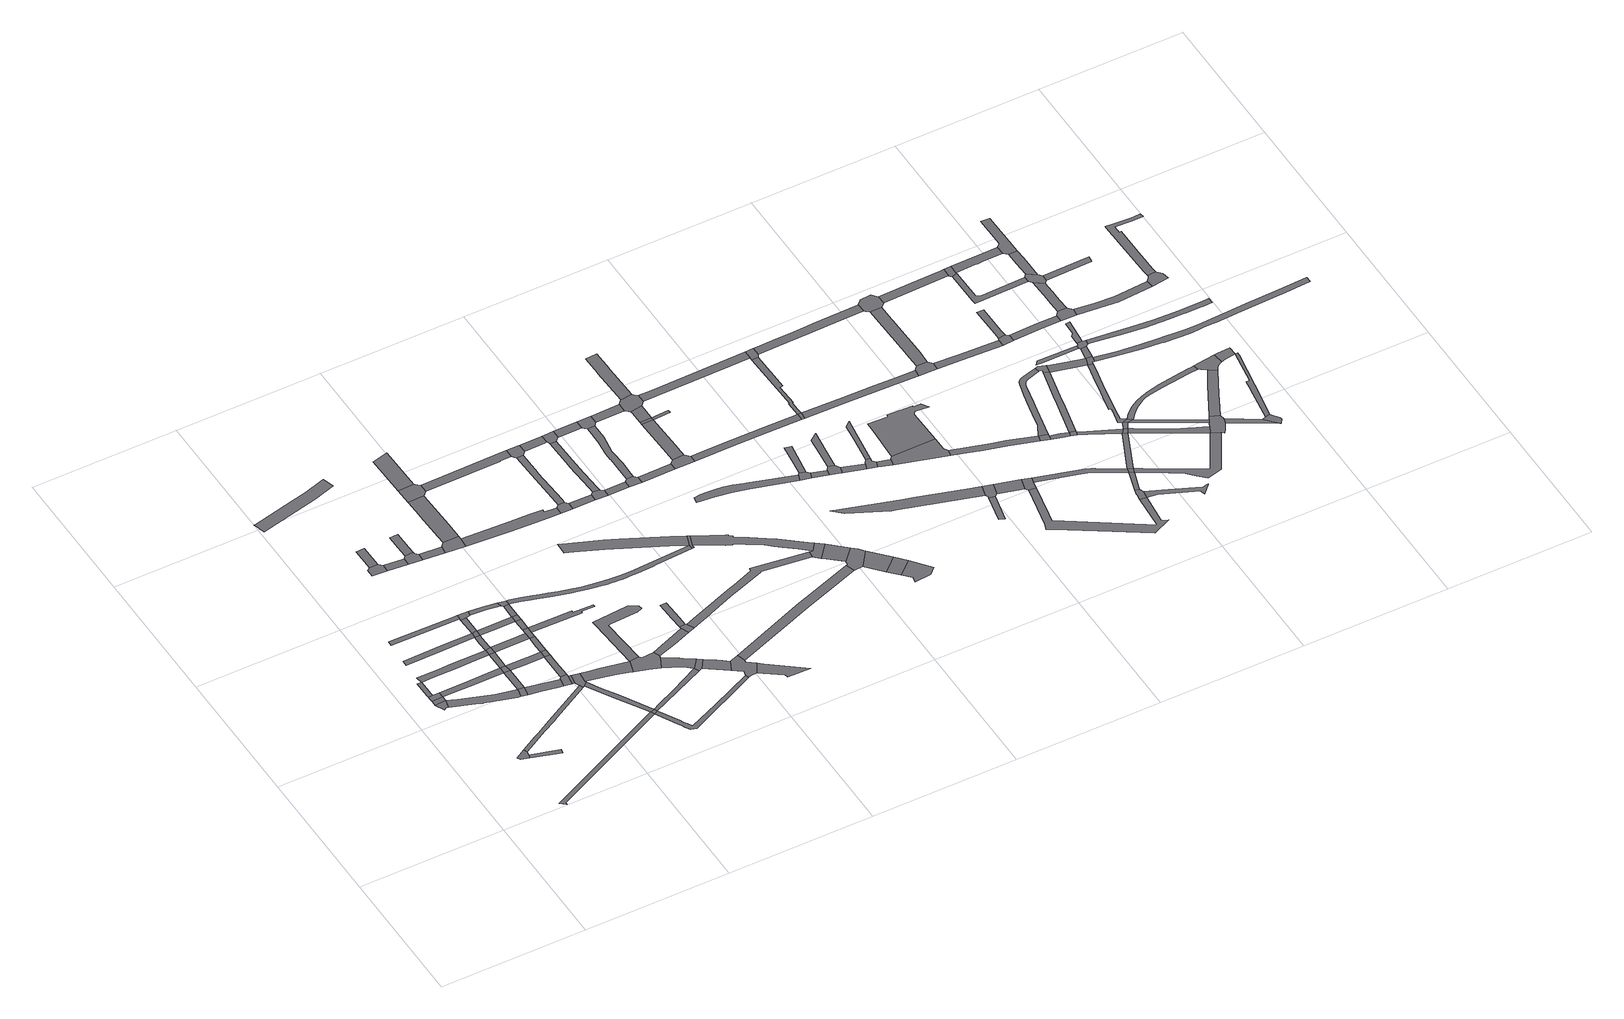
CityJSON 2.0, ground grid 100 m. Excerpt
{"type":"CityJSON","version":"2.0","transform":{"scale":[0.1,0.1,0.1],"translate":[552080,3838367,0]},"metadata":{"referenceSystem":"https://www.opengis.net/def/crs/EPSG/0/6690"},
"CityObjects":{
"road1":{"type":"Road","geometry":[{"type":"MultiSurface","lod":"1","boundaries":[[[0,1,2,3,4]]]}]},
"road2":{"type":"Road","attributes":{"RoadStructureAttribute.sectionType":"1"},"geometry":[{"type":"MultiSurface","lod":"1","boundaries":[[[5,6,1,0]]]}]},
"road3":{"type":"Road","geometry":[{"type":"MultiSurface","lod":"1","boundaries":[[[7,8,9,10,11,12]]]}]},
"road4":{"type":"Road","geometry":[{"type":"MultiSurface","lod":"1","boundaries":[[[13,14,15,16,6,5]]]}]},
"road5":{"type":"Road","geometry":[{"type":"MultiSurface","lod":"1","boundaries":[[[17,18,19,15,14,20,21,22]]]}]},
"road6":{"type":"Road","geometry":[{"type":"MultiSurface","lod":"1","boundaries":[[[23,24,11,10]]]}]},
"road7":{"type":"Road","attributes":{"RoadStructureAttribute.sectionType":"1"},"geometry":[{"type":"MultiSurface","lod":"1","boundaries":[[[25,26,27,0,4,28,29,30,31,32,33,34]]]}]},
"road8":{"type":"Road","attributes":{"RoadStructureAttribute.sectionType":"1"},"geometry":[{"type":"MultiSurface","lod":"1","boundaries":[[[35,36,13,5,37,38,39,40]]]}]},
"road9":{"type":"Road","attributes":{"RoadStructureAttribute.sectionType":"1"},"geometry":[{"type":"MultiSurface","lod":"1","boundaries":[[[41,42,43,22,44,45,46,47,48]]]}]},
"road10":{"type":"Road","attributes":{"RoadStructureAttribute.sectionType":"1"},"geometry":[{"type":"MultiSurface","lod":"1","boundaries":[[[49,50,51,52,53,54]]]}]},
"road11":{"type":"Road","attributes":{"RoadStructureAttribute.sectionType":"1"},"geometry":[{"type":"MultiSurface","lod":"1","boundaries":[[[55,56,57,58,59]]]}]},
"road12":{"type":"Road","attributes":{"RoadStructureAttribute.sectionType":"1"},"geometry":[{"type":"MultiSurface","lod":"1","boundaries":[[[60,61,62,63,7,12,64,65,66,67]]]}]},
"road13":{"type":"Road","attributes":{"RoadStructureAttribute.sectionType":"1"},"geometry":[{"type":"MultiSurface","lod":"1","boundaries":[[[68,69,70,71,72,73]]]}]},
"road14":{"type":"Road","geometry":[{"type":"MultiSurface","lod":"1","boundaries":[[[34,33,74,75]]]}]},
"road15":{"type":"Road","attributes":{"RoadStructureAttribute.sectionType":"1"},"geometry":[{"type":"MultiSurface","lod":"1","boundaries":[[[40,76,34,75,77,78]]]}]},
"road16":{"type":"Road","geometry":[{"type":"MultiSurface","lod":"1","boundaries":[[[79,35,40,78]]]}]},
"road17":{"type":"Road","attributes":{"RoadStructureAttribute.sectionType":"1"},"geometry":[{"type":"MultiSurface","lod":"1","boundaries":[[[47,80,35,79,81,82]]]}]},
"road18":{"type":"Road","attributes":{"RoadStructureAttribute.sectionType":"1"},"geometry":[{"type":"MultiSurface","lod":"1","boundaries":[[[83,75,74,84,85,86,87,88]]]}]},
"road19":{"type":"Road","geometry":[{"type":"MultiSurface","lod":"1","boundaries":[[[89,48,47,82]]]}]},
"road20":{"type":"Road","attributes":{"RoadStructureAttribute.sectionType":"1"},"geometry":[{"type":"MultiSurface","lod":"1","boundaries":[[[54,90,48,89,91,92,93]]]}]},
"road21":{"type":"Road","geometry":[{"type":"MultiSurface","lod":"1","boundaries":[[[94,95,96,97,98,99,100]]]}]},
"road22":{"type":"Road","geometry":[{"type":"MultiSurface","lod":"1","boundaries":[[[101,49,54,93]]]}]},
"road23":{"type":"Road","geometry":[{"type":"MultiSurface","lod":"1","boundaries":[[[102,103,94,100]]]}]},
"road24":{"type":"Road","attributes":{"RoadStructureAttribute.sectionType":"1"},"geometry":[{"type":"MultiSurface","lod":"1","boundaries":[[[104,105,49,101]]]}]},
"road25":{"type":"Road","attributes":{"RoadStructureAttribute.sectionType":"1"},"geometry":[{"type":"MultiSurface","lod":"1","boundaries":[[[106,107,79,78,108,109,110,111]]]}]},
"road26":{"type":"Road","attributes":{"RoadStructureAttribute.sectionType":"1"},"geometry":[{"type":"MultiSurface","lod":"1","boundaries":[[[112,113,114,115,116,117,118,119,120,121]]]}]},
"road27":{"type":"Road","geometry":[{"type":"MultiSurface","lod":"1","boundaries":[[[73,72,105,104,122,123]]]}]},
"road28":{"type":"Road","geometry":[{"type":"MultiSurface","lod":"1","boundaries":[[[124,88,87,125,126,127]]]}]},
"road29":{"type":"Road","attributes":{"RoadStructureAttribute.sectionType":"1"},"geometry":[{"type":"MultiSurface","lod":"1","boundaries":[[[128,129,89,82,130,131,132,133]]]}]},
"road30":{"type":"Road","attributes":{"RoadStructureAttribute.sectionType":"1"},"geometry":[{"type":"MultiSurface","lod":"1","boundaries":[[[99,98,134,135]]]}]},
"road31":{"type":"Road","attributes":{"RoadStructureAttribute.sectionType":"1"},"geometry":[{"type":"MultiSurface","lod":"1","boundaries":[[[126,125,136,137]]]}]},
"road32":{"type":"Road","attributes":{"RoadStructureAttribute.sectionType":"1"},"geometry":[{"type":"MultiSurface","lod":"1","boundaries":[[[110,138,139,124,127,140,141]]]}]},
"road33":{"type":"Road","attributes":{"RoadStructureAttribute.sectionType":"1"},"geometry":[{"type":"MultiSurface","lod":"1","boundaries":[[[142,143,101,93,144,145]]]}]},
"road34":{"type":"Road","geometry":[{"type":"MultiSurface","lod":"1","boundaries":[[[137,136,60,67,146,147,148,149]]]}]},
"road35":{"type":"Road","geometry":[{"type":"MultiSurface","lod":"1","boundaries":[[[150,111,110,141]]]}]},
"road36":{"type":"Road","attributes":{"RoadStructureAttribute.sectionType":"1"},"geometry":[{"type":"MultiSurface","lod":"1","boundaries":[[[151,123,122,152,153,154,155,156,157]]]}]},
"road37":{"type":"Road","attributes":{"RoadStructureAttribute.sectionType":"1"},"geometry":[{"type":"MultiSurface","lod":"1","boundaries":[[[158,132,159,111,150]]]}]},
"road38":{"type":"Road","attributes":{"RoadStructureAttribute.sectionType":"1"},"geometry":[{"type":"MultiSurface","lod":"1","boundaries":[[[160,161,162,163,147,146,164,165,55,166]]]}]},
"road39":{"type":"Road","geometry":[{"type":"MultiSurface","lod":"1","boundaries":[[[167,168,169,135,134,170,171]]]}]},
"road40":{"type":"Road","geometry":[{"type":"MultiSurface","lod":"1","boundaries":[[[172,173,133,132,158,174,175]]]}]},
"road41":{"type":"Road","geometry":[{"type":"MultiSurface","lod":"1","boundaries":[[[176,177,178,179,169,168]]]}]},
"road42":{"type":"Road","attributes":{"RoadStructureAttribute.sectionType":"1"},"geometry":[{"type":"MultiSurface","lod":"1","boundaries":[[[145,172,175,180]]]}]},
"road43":{"type":"Road","geometry":[{"type":"MultiSurface","lod":"1","boundaries":[[[166,55,59,181]]]}]},
"road44":{"type":"Road","geometry":[{"type":"MultiSurface","lod":"1","boundaries":[[[142,145,180,182]]]}]},
"road45":{"type":"Road","attributes":{"RoadStructureAttribute.sectionType":"1"},"geometry":[{"type":"MultiSurface","lod":"1","boundaries":[[[183,184,142,182]]]}]},
"road46":{"type":"Road","geometry":[{"type":"MultiSurface","lod":"1","boundaries":[[[157,156,184,183,185]]]}]},
"road47":{"type":"Road","attributes":{"RoadStructureAttribute.sectionType":"1"},"geometry":[{"type":"MultiSurface","lod":"1","boundaries":[[[186,187,149,148,188,189,190,191,192,193,194]]]}]},
"road48":{"type":"Road","attributes":{"RoadStructureAttribute.sectionType":"1"},"geometry":[{"type":"MultiSurface","lod":"1","boundaries":[[[171,170,195,196]]]}]},
"road49":{"type":"Road","attributes":{"RoadStructureAttribute.sectionType":"1"},"geometry":[{"type":"MultiSurface","lod":"1","boundaries":[[[197,198,199,200,201,202,203,175,174]]]}]},
"road50":{"type":"Road","geometry":[{"type":"MultiSurface","lod":"1","boundaries":[[[204,205,196,195,206,207]]]}]},
"road51":{"type":"Road","attributes":{"RoadStructureAttribute.sectionType":"1"},"geometry":[{"type":"MultiSurface","lod":"1","boundaries":[[[208,209,210,166,181,211,212,213]]]}]},
"road52":{"type":"Road","geometry":[{"type":"MultiSurface","lod":"1","boundaries":[[[214,215,194,193,216,217,218,219,220]]]}]},
"road53":{"type":"Road","attributes":{"RoadStructureAttribute.sectionType":"1"},"geometry":[{"type":"MultiSurface","lod":"1","boundaries":[[[221,222,223,224,225,181,59,226,227,228,229,230,231,232]]]}]},
"road54":{"type":"Road","attributes":{"RoadStructureAttribute.sectionType":"1"},"geometry":[{"type":"MultiSurface","lod":"1","boundaries":[[[233,234,235,236,237,238,205,204]]]}]},
"road55":{"type":"Road","geometry":[{"type":"MultiSurface","lod":"1","boundaries":[[[239,240,241,242,235,234,243,244,245,246]]]}]},
"road56":{"type":"Road","attributes":{"RoadStructureAttribute.sectionType":"1"},"geometry":[{"type":"MultiSurface","lod":"1","boundaries":[[[247,248,249,250,251,252,253,254,194,215]]]}]},
"road57":{"type":"Road","attributes":{"RoadStructureAttribute.sectionType":"1"},"geometry":[{"type":"MultiSurface","lod":"1","boundaries":[[[255,256,218,217,257,258,259,208,260]]]}]},
"road58":{"type":"Road","attributes":{"RoadStructureAttribute.sectionType":"1"},"geometry":[{"type":"MultiSurface","lod":"1","boundaries":[[[261,262,242,241]]]}]},
"road59":{"type":"Road","geometry":[{"type":"MultiSurface","lod":"1","boundaries":[[[260,208,213,263,264]]]}]},
"road60":{"type":"Road","attributes":{"RoadStructureAttribute.sectionType":"1"},"geometry":[{"type":"MultiSurface","lod":"1","boundaries":[[[265,220,219,266,267]]]}]},
"road61":{"type":"Road","attributes":{"RoadStructureAttribute.sectionType":"1"},"geometry":[{"type":"MultiSurface","lod":"1","boundaries":[[[268,269,264,263,270,271,272]]]}]},
"road62":{"type":"Road","attributes":{"RoadStructureAttribute.sectionType":"1"},"geometry":[{"type":"MultiSurface","lod":"1","boundaries":[[[273,274,275,276,207,206,277,278,279,280,281]]]}]},
"road63":{"type":"Road","attributes":{"RoadStructureAttribute.sectionType":"1"},"geometry":[{"type":"MultiSurface","lod":"1","boundaries":[[[282,283,284,285,286,287,288,289,290,291,292,293,294,295,185,183,296,297,298,299,300,301,302,303,304,305,306,307,308,309,310,311,312,313,314,315,316,317,318,319,320,321,322,323,324,325,326,327]]]}]},
"road64":{"type":"Road","geometry":[{"type":"MultiSurface","lod":"1","boundaries":[[[328,272,271,329,330,232,231,331,332,333,334,335]]]}]},
"road65":{"type":"Road","geometry":[{"type":"MultiSurface","lod":"1","boundaries":[[[336,337,265,267,338,339]]]}]},
"road66":{"type":"Road","attributes":{"RoadStructureAttribute.sectionType":"1"},"geometry":[{"type":"MultiSurface","lod":"1","boundaries":[[[340,341,342,343,337,336]]]}]},
"road67":{"type":"Road","attributes":{"RoadStructureAttribute.sectionType":"1"},"geometry":[{"type":"MultiSurface","lod":"1","boundaries":[[[344,246,245,345,346,347,348]]]}]},
"road68":{"type":"Road","attributes":{"RoadStructureAttribute.sectionType":"1"},"geometry":[{"type":"MultiSurface","lod":"1","boundaries":[[[349,350,351,352,333,332]]]}]},
"road69":{"type":"Road","geometry":[{"type":"MultiSurface","lod":"1","boundaries":[[[353,281,280,354,355,356]]]}]},
"road70":{"type":"Road","geometry":[{"type":"MultiSurface","lod":"1","boundaries":[[[357,358,359,360,361,362,363,364,365,327,366]]]}]},
"road71":{"type":"Road","attributes":{"RoadStructureAttribute.sectionType":"1"},"geometry":[{"type":"MultiSurface","lod":"1","boundaries":[[[367,368,369,370,371,372,373,374,353,356]]]}]},
"road72":{"type":"Road","attributes":{"RoadStructureAttribute.sectionType":"1"},"geometry":[{"type":"MultiSurface","lod":"1","boundaries":[[[355,354,375,376]]]}]},
"road73":{"type":"Road","geometry":[{"type":"MultiSurface","lod":"1","boundaries":[[[377,344,348,372,371,378,379]]]}]},
"road74":{"type":"Road","geometry":[{"type":"MultiSurface","lod":"1","boundaries":[[[380,376,375,381,382,383]]]}]},
"road75":{"type":"Road","attributes":{"RoadStructureAttribute.sectionType":"1"},"geometry":[{"type":"MultiSurface","lod":"1","boundaries":[[[384,385,386,387,388,339,338,389,390,391,392,393,394,395,396,397]]]}]},
"road76":{"type":"Road","attributes":{"RoadStructureAttribute.sectionType":"1"},"geometry":[{"type":"MultiSurface","lod":"1","boundaries":[[[398,377,379,399,400]]]}]},
"road77":{"type":"Road","attributes":{"RoadStructureAttribute.sectionType":"1"},"geometry":[{"type":"MultiSurface","lod":"1","boundaries":[[[401,402,403,404,405,406,407,408,409,410,380,383]]]}]},
"road78":{"type":"Road","attributes":{"RoadStructureAttribute.sectionType":"1"},"geometry":[{"type":"MultiSurface","lod":"1","boundaries":[[[411,412,413,414,328,335,415,416,417]]]}]},
"road79":{"type":"Road","geometry":[{"type":"MultiSurface","lod":"1","boundaries":[[[366,327,326,418,419,420]]]}]},
"road80":{"type":"Road","attributes":{"RoadStructureAttribute.sectionType":"1"},"geometry":[{"type":"MultiSurface","lod":"1","boundaries":[[[382,381,421,422]]]}]},
"road81":{"type":"Road","geometry":[{"type":"MultiSurface","lod":"1","boundaries":[[[423,398,400,424,407,406,425,426]]]}]},
"road82":{"type":"Road","geometry":[{"type":"MultiSurface","lod":"1","boundaries":[[[427,422,421,428,429,430]]]}]},
"road83":{"type":"Road","attributes":{"RoadStructureAttribute.sectionType":"1"},"geometry":[{"type":"MultiSurface","lod":"1","boundaries":[[[431,423,426,432,433]]]}]},
"road84":{"type":"Road","attributes":{"RoadStructureAttribute.sectionType":"1"},"geometry":[{"type":"MultiSurface","lod":"1","boundaries":[[[434,435,436,437,438,439,440,427,430,441,442,443,444,445,446,447]]]}]},
"road85":{"type":"Road","geometry":[{"type":"MultiSurface","lod":"1","boundaries":[[[448,449,450,451,452,453,454,455,456,457,420,419,458,459,460,461,462,463,464,465,466,467,468]]]}]},
"road86":{"type":"Road","attributes":{"RoadStructureAttribute.sectionType":"1"},"geometry":[{"type":"MultiSurface","lod":"1","boundaries":[[[429,428,469,470]]]}]},
"road87":{"type":"Road","geometry":[{"type":"MultiSurface","lod":"1","boundaries":[[[471,431,433,434,447,472]]]}]},
"road88":{"type":"Road","attributes":{"RoadStructureAttribute.sectionType":"1"},"geometry":[{"type":"MultiSurface","lod":"1","boundaries":[[[473,471,472,474]]]}]},
"road89":{"type":"Road","geometry":[{"type":"MultiSurface","lod":"1","boundaries":[[[475,476,470,469,477,478]]]}]},
"road90":{"type":"Road","geometry":[{"type":"MultiSurface","lod":"1","boundaries":[[[468,467,397,396,479,480]]]}]},
"road91":{"type":"Road","attributes":{"RoadStructureAttribute.sectionType":"1"},"geometry":[{"type":"MultiSurface","lod":"1","boundaries":[[[481,482,483,484,485,486,487,476,475]]]}]},
"road92":{"type":"Road","attributes":{"RoadStructureAttribute.sectionType":"1"},"geometry":[{"type":"MultiSurface","lod":"1","boundaries":[[[480,479,488,489,490]]]}]},
"road93":{"type":"Road","attributes":{"RoadStructureAttribute.sectionType":"1"},"geometry":[{"type":"MultiSurface","lod":"1","boundaries":[[[491,492,493,494,495,496,497,498,499,500,501,502,503,504,505]]]}]},
"road94":{"type":"Road","geometry":[{"type":"MultiSurface","lod":"1","boundaries":[[[506,507,485,484]]]}]},
"road95":{"type":"Road","geometry":[{"type":"MultiSurface","lod":"1","boundaries":[[[508,490,489,509,411,417,510,511]]]}]},
"road96":{"type":"Road","attributes":{"RoadStructureAttribute.sectionType":"1"},"geometry":[{"type":"MultiSurface","lod":"1","boundaries":[[[512,513,514,515,507,506]]]}]},
"road97":{"type":"Road","geometry":[{"type":"MultiSurface","lod":"1","boundaries":[[[516,517,518,519,520,521,473,474,522,514,513,523,524,525]]]}]},
"road98":{"type":"Road","attributes":{"RoadStructureAttribute.sectionType":"1"},"geometry":[{"type":"MultiSurface","lod":"1","boundaries":[[[511,510,526,527,528,529]]]}]},
"road99":{"type":"Road","geometry":[{"type":"MultiSurface","lod":"1","boundaries":[[[530,531,532,533,534,506,484]]]}]},
"road100":{"type":"Road","attributes":{"RoadStructureAttribute.sectionType":"1"},"geometry":[{"type":"MultiSurface","lod":"1","boundaries":[[[535,536,537,538,539,540,541,542,519,518]]]}]},
"road101":{"type":"Road","attributes":{"RoadStructureAttribute.sectionType":"1"},"geometry":[{"type":"MultiSurface","lod":"1","boundaries":[[[529,528,527,543,544]]]}]},
"road102":{"type":"Road","attributes":{"RoadStructureAttribute.sectionType":"1"},"geometry":[{"type":"MultiSurface","lod":"1","boundaries":[[[545,546,547,548,544,543]]]}]},
"road103":{"type":"Road","attributes":{"RoadStructureAttribute.sectionType":"1"},"geometry":[{"type":"MultiSurface","lod":"1","boundaries":[[[549,550,551,478,477,552,553,554,555,556]]]}]},
"road104":{"type":"Road","geometry":[{"type":"MultiSurface","lod":"1","boundaries":[[[557,505,504,558,559,560]]]}]},
"road105":{"type":"Road","geometry":[{"type":"MultiSurface","lod":"1","boundaries":[[[561,562,563,564,557,560]]]}]},
"road106":{"type":"Road","attributes":{"RoadStructureAttribute.sectionType":"1"},"geometry":[{"type":"MultiSurface","lod":"1","boundaries":[[[559,558,565,566]]]}]},
"road107":{"type":"Road","geometry":[{"type":"MultiSurface","lod":"1","boundaries":[[[567,566,565,568,569,570,571]]]}]},
"road108":{"type":"Road","attributes":{"RoadStructureAttribute.sectionType":"1"},"geometry":[{"type":"MultiSurface","lod":"1","boundaries":[[[572,573,574,525,524,575,576,577]]]}]},
"road109":{"type":"Road","attributes":{"RoadStructureAttribute.sectionType":"1"},"geometry":[{"type":"MultiSurface","lod":"1","boundaries":[[[578,579,580,581,567,571]]]}]},
"road110":{"type":"Road","attributes":{"RoadStructureAttribute.sectionType":"1"},"geometry":[{"type":"MultiSurface","lod":"1","boundaries":[[[570,569,582,583]]]}]},
"road111":{"type":"Road","attributes":{"RoadStructureAttribute.sectionType":"1"},"geometry":[{"type":"MultiSurface","lod":"1","boundaries":[[[584,585,586,587,588,589,590,591,592]]]}]},
"road112":{"type":"Road","geometry":[{"type":"MultiSurface","lod":"1","boundaries":[[[593,583,582,594,595,596,597]]]}]},
"road113":{"type":"Road","geometry":[{"type":"MultiSurface","lod":"1","boundaries":[[[556,555,598,599]]]}]},
"road114":{"type":"Road","attributes":{"RoadStructureAttribute.sectionType":"1"},"geometry":[{"type":"MultiSurface","lod":"1","boundaries":[[[595,594,600,601]]]}]},
"road115":{"type":"Road","attributes":{"RoadStructureAttribute.sectionType":"1"},"geometry":[{"type":"MultiSurface","lod":"1","boundaries":[[[602,603,604,605,593,597]]]}]},
"road116":{"type":"Road","attributes":{"RoadStructureAttribute.sectionType":"1"},"geometry":[{"type":"MultiSurface","lod":"1","boundaries":[[[606,607,608,609,610,611,612,613,614,615,616,617,618,619,556,599]]]}]},
"road117":{"type":"Road","geometry":[{"type":"MultiSurface","lod":"1","boundaries":[[[620,572,577,614,613,621]]]}]},
"road118":{"type":"Road","geometry":[{"type":"MultiSurface","lod":"1","boundaries":[[[622,623,624,625]]]}]},
"road119":{"type":"Road","geometry":[{"type":"MultiSurface","lod":"1","boundaries":[[[626,627,628,601,600,629,630]]]}]},
"road120":{"type":"Road","geometry":[{"type":"MultiSurface","lod":"1","boundaries":[[[592,591,631,622,625,632,633]]]}]},
"road121":{"type":"Road","attributes":{"RoadStructureAttribute.sectionType":"1"},"geometry":[{"type":"MultiSurface","lod":"1","boundaries":[[[634,635,636,637,638,639,640,641,642,643,644,645,628,627]]]}]},
"road122":{"type":"Road","attributes":{"RoadStructureAttribute.sectionType":"1"},"geometry":[{"type":"MultiSurface","lod":"1","boundaries":[[[646,647,648,599,598,649,650,651,652]]]}]},
"road123":{"type":"Road","attributes":{"RoadStructureAttribute.sectionType":"1"},"geometry":[{"type":"MultiSurface","lod":"1","boundaries":[[[633,632,653,654]]]}]},
"road124":{"type":"Road","geometry":[{"type":"MultiSurface","lod":"1","boundaries":[[[654,653,655,656,657,658]]]}]},
"road125":{"type":"Road","attributes":{"RoadStructureAttribute.sectionType":"1"},"geometry":[{"type":"MultiSurface","lod":"1","boundaries":[[[659,660,661,662,663,664,665,666,620,621,667,668,669,670,671,672]]]}]},
"road126":{"type":"Road","attributes":{"RoadStructureAttribute.sectionType":"1"},"geometry":[{"type":"MultiSurface","lod":"1","boundaries":[[[673,674,630,629,675,676,677,678,679]]]}]},
"road127":{"type":"Road","attributes":{"RoadStructureAttribute.sectionType":"1"},"geometry":[{"type":"MultiSurface","lod":"1","boundaries":[[[655,680,681,682,683,684,685,686,687,688,689,690,691,692,693,694,695,656]]]}]},
"road128":{"type":"Road","attributes":{"RoadStructureAttribute.sectionType":"1"},"geometry":[{"type":"MultiSurface","lod":"1","boundaries":[[[696,697,698,699,658,657,700,701,702,703,704]]]}]},
"road129":{"type":"Road","geometry":[{"type":"MultiSurface","lod":"1","boundaries":[[[705,706,652,651,707,708]]]}]},
"road130":{"type":"Road","geometry":[{"type":"MultiSurface","lod":"1","boundaries":[[[679,678,709,710,711]]]}]},
"road131":{"type":"Road","attributes":{"RoadStructureAttribute.sectionType":"1"},"geometry":[{"type":"MultiSurface","lod":"1","boundaries":[[[712,713,714,715,716,717,718,719,720,721,722,706,705]]]}]},
"road132":{"type":"Road","geometry":[{"type":"MultiSurface","lod":"1","boundaries":[[[723,724,725,690,689,726,727]]]}]},
"road133":{"type":"Road","attributes":{"RoadStructureAttribute.sectionType":"1"},"geometry":[{"type":"MultiSurface","lod":"1","boundaries":[[[728,710,709,729,730,731]]]}]},
"road134":{"type":"Road","attributes":{"RoadStructureAttribute.sectionType":"1"},"geometry":[{"type":"MultiSurface","lod":"1","boundaries":[[[703,732,733,723,727,734,735,736,737]]]}]},
"road135":{"type":"Road","geometry":[{"type":"MultiSurface","lod":"1","boundaries":[[[738,739,740,741,742,659,672,743,718,717,744,745,746]]]}]},
"road136":{"type":"Road","geometry":[{"type":"MultiSurface","lod":"1","boundaries":[[[731,730,747,748,749]]]}]},
"road137":{"type":"Road","geometry":[{"type":"MultiSurface","lod":"1","boundaries":[[[704,703,737,750]]]}]},
"road138":{"type":"Road","attributes":{"RoadStructureAttribute.sectionType":"1"},"geometry":[{"type":"MultiSurface","lod":"1","boundaries":[[[751,752,753,754,755,756,757,758,759,760,761,762,763,679,711,764,765,766,767,768,769,770,771,772]]]}]},
"road139":{"type":"Road","attributes":{"RoadStructureAttribute.sectionType":"1"},"geometry":[{"type":"MultiSurface","lod":"1","boundaries":[[[773,708,707,774,775,776]]]}]},
"road140":{"type":"Road","attributes":{"RoadStructureAttribute.sectionType":"1"},"geometry":[{"type":"MultiSurface","lod":"1","boundaries":[[[777,778,779,780,781,782,783,784,726,689]]]}]},
"road141":{"type":"Road","attributes":{"RoadStructureAttribute.sectionType":"7"},"geometry":[{"type":"MultiSurface","lod":"1","boundaries":[[[785,704,750,786]]]}]},
"road142":{"type":"Road","attributes":{"RoadStructureAttribute.sectionType":"1"},"geometry":[{"type":"MultiSurface","lod":"1","boundaries":[[[787,748,747,788,789,785,790]]]}]},
"road143":{"type":"Road","attributes":{"RoadStructureAttribute.sectionType":"1"},"geometry":[{"type":"MultiSurface","lod":"1","boundaries":[[[791,792,793,731,749,794,795,796]]]}]},
"road144":{"type":"Road","geometry":[{"type":"MultiSurface","lod":"1","boundaries":[[[790,785,786,797]]]}]},
"road145":{"type":"Road","attributes":{"RoadStructureAttribute.sectionType":"1"},"geometry":[{"type":"MultiSurface","lod":"1","boundaries":[[[798,799,800,746,745,801,802]]]}]},
"road146":{"type":"Road","geometry":[{"type":"MultiSurface","lod":"1","boundaries":[[[803,804,790,797,805,806]]]}]},
"road147":{"type":"Road","geometry":[{"type":"MultiSurface","lod":"1","boundaries":[[[807,751,772,808,809,810,791,796,811]]]}]},
"road148":{"type":"Road","attributes":{"RoadStructureAttribute.sectionType":"1"},"geometry":[{"type":"MultiSurface","lod":"1","boundaries":[[[812,813,814,815,816,817,750,737,818,819,820,821,822,823,824,825,826,827]]]}]},
"road149":{"type":"Road","geometry":[{"type":"MultiSurface","lod":"1","boundaries":[[[828,803,806,829]]]}]},
"road150":{"type":"Road","geometry":[{"type":"MultiSurface","lod":"1","boundaries":[[[830,831,776,775,832,833]]]}]},
"road151":{"type":"Road","attributes":{"RoadStructureAttribute.sectionType":"1"},"geometry":[{"type":"MultiSurface","lod":"1","boundaries":[[[834,835,836,837,831,830]]]}]},
"road152":{"type":"Road","attributes":{"RoadStructureAttribute.sectionType":"1"},"geometry":[{"type":"MultiSurface","lod":"1","boundaries":[[[838,839,840,841,842,843,844,845,846,847,848,803,828,849,850,851,852,853,854,855,856]]]}]},
"road153":{"type":"Road","attributes":{"RoadStructureAttribute.sectionType":"1"},"geometry":[{"type":"MultiSurface","lod":"1","boundaries":[[[857,858,811,796,838,859]]]}]},
"road154":{"type":"Road","attributes":{"RoadStructureAttribute.sectionType":"1"},"geometry":[{"type":"MultiSurface","lod":"1","boundaries":[[[860,861,862,863,797,786,864,865,866,812,867]]]}]},
"road155":{"type":"Road","attributes":{"RoadStructureAttribute.sectionType":"1"},"geometry":[{"type":"MultiSurface","lod":"1","boundaries":[[[868,869,870,871,872]]]}]},
"road156":{"type":"Road","attributes":{"RoadStructureAttribute.sectionType":"1"},"geometry":[{"type":"MultiSurface","lod":"1","boundaries":[[[873,874,875,876,829,806,877,878,879,880,881,882]]]}]},
"road157":{"type":"Road","attributes":{"RoadStructureAttribute.sectionType":"1"},"geometry":[{"type":"MultiSurface","lod":"1","boundaries":[[[883,833,832,884,885,886]]]}]},
"road158":{"type":"Road","geometry":[{"type":"MultiSurface","lod":"1","boundaries":[[[887,798,802,888,889,890,891,892]]]}]},
"road159":{"type":"Road","geometry":[{"type":"MultiSurface","lod":"1","boundaries":[[[859,838,856,893,894,895,896]]]}]},
"road160":{"type":"Road","attributes":{"RoadStructureAttribute.sectionType":"1"},"geometry":[{"type":"MultiSurface","lod":"1","boundaries":[[[897,859,896,898]]]}]},
"road161":{"type":"Road","geometry":[{"type":"MultiSurface","lod":"1","boundaries":[[[899,900,872,871,897,898,901,902,903,904]]]}]},
"road162":{"type":"Road","attributes":{"RoadStructureAttribute.sectionType":"1"},"geometry":[{"type":"MultiSurface","lod":"1","boundaries":[[[905,906,907,908,909,910,911,912,913,914,915,916,828,829,917,918,919,920,921,922,923,924,925,926,927,928]]]}]},
"road163":{"type":"Road","attributes":{"RoadStructureAttribute.sectionType":"1"},"geometry":[{"type":"MultiSurface","lod":"1","boundaries":[[[929,930,931,932,891,890,933,934,935,936,937]]]}]},
"road164":{"type":"Road","attributes":{"RoadStructureAttribute.sectionType":"1"},"geometry":[{"type":"MultiSurface","lod":"1","boundaries":[[[938,939,940,941,899,904]]]}]},
"road165":{"type":"Road","geometry":[{"type":"MultiSurface","lod":"1","boundaries":[[[942,882,881,867,812,827,943,944,945,946,947]]]}]},
"road166":{"type":"Road","attributes":{"RoadStructureAttribute.sectionType":"1"},"geometry":[{"type":"MultiSurface","lod":"1","boundaries":[[[948,949,950,887,892,951,952,953,954]]]}]},
"road167":{"type":"Road","geometry":[{"type":"MultiSurface","lod":"1","boundaries":[[[955,886,885,956,957,958]]]}]},
"road168":{"type":"Road","attributes":{"RoadStructureAttribute.sectionType":"1"},"geometry":[{"type":"MultiSurface","lod":"1","boundaries":[[[959,960,961,962,955,958,963,964,965,966]]]}]},
"road169":{"type":"Road","geometry":[{"type":"MultiSurface","lod":"1","boundaries":[[[967,937,936,959,966,968,969,970,971]]]}]},
"road170":{"type":"Road","attributes":{"RoadStructureAttribute.sectionType":"1"},"geometry":[{"type":"MultiSurface","lod":"1","boundaries":[[[946,945,972,973]]]}]},
"road171":{"type":"Road","attributes":{"RoadStructureAttribute.sectionType":"1"},"geometry":[{"type":"MultiSurface","lod":"1","boundaries":[[[974,975,976,977,942,947,978,979,980,981]]]}]},
"road172":{"type":"Road","attributes":{"RoadStructureAttribute.sectionType":"1"},"geometry":[{"type":"MultiSurface","lod":"1","boundaries":[[[982,983,984,985,986,967,971]]]}]},
"road173":{"type":"Road","geometry":[{"type":"MultiSurface","lod":"1","boundaries":[[[987,988,973,972,989,990,991,992]]]}]},
"road174":{"type":"Road","geometry":[{"type":"MultiSurface","lod":"1","boundaries":[[[993,994,995,996,948,954,997,998,985,984,999,1000]]]}]},
"road175":{"type":"Road","geometry":[{"type":"MultiSurface","lod":"1","boundaries":[[[1001,1002,1003,905,928,1004,1005,974,981,1006,1007,1008,1009]]]}]},
"road176":{"type":"Road","attributes":{"RoadStructureAttribute.sectionType":"1"},"geometry":[{"type":"MultiSurface","lod":"1","boundaries":[[[1010,1011,957,956,1012,1013,1014,1015]]]}]},
"road177":{"type":"Road","attributes":{"RoadStructureAttribute.sectionType":"1"},"geometry":[{"type":"MultiSurface","lod":"1","boundaries":[[[1016,1017,1018,1019,969,968]]]}]},
"road178":{"type":"Road","attributes":{"RoadStructureAttribute.sectionType":"1"},"geometry":[{"type":"MultiSurface","lod":"1","boundaries":[[[1020,1021,1022,1023,1024,1025,1026,903,902,1027,1028,1029,1030,1031,1032,1033,1034,1035,1036]]]}]},
"road179":{"type":"Road","attributes":{"RoadStructureAttribute.sectionType":"1"},"geometry":[{"type":"MultiSurface","lod":"1","boundaries":[[[1037,1038,1039,1040,1041,1042,1043,1044,1045,988,987]]]}]},
"road180":{"type":"Road","attributes":{"RoadStructureAttribute.sectionType":"1"},"geometry":[{"type":"MultiSurface","lod":"1","boundaries":[[[1046,1047,1048,1001,1009,1049,1041]]]}]},
"road181":{"type":"Road","attributes":{"RoadStructureAttribute.sectionType":"1"},"geometry":[{"type":"MultiSurface","lod":"1","boundaries":[[[1050,1051,1052,1053,1054,1055,1056,1057,1058,1059,1060,1061,895,894,1062,1063,1064,1065,1066,1067,1068,1069,1070,1071,1072,1073,1074,1075]]]}]},
"road182":{"type":"Road","geometry":[{"type":"MultiSurface","lod":"1","boundaries":[[[1076,1077,1078,1015,1014,1079,1080]]]}]},
"road183":{"type":"Road","attributes":{"RoadStructureAttribute.sectionType":"1"},"geometry":[{"type":"MultiSurface","lod":"1","boundaries":[[[1081,1082,1083,1084,1085,1086,1087,1088,1089,1090,1091,1092,1093,1094,1077,1076]]]}]}
},
"vertices":[
[254,1153,0],[179,1145,0],[209,1085,0],[227,1098,0],[239,1093,0],
[254,1186,0],[179,1185,0],
[450,543,0],[383,505,0],[396,482,0],[448,466,0],[456,490,0],[463,520,0],
[253,1228,0],[206,1228,0],[178,1227,0],[179,1212,0],
[177,1362,0],[178,1278,0],[178,1243,0],[206,1248,0],[205,1299,0],[205,1360,0],
[644,407,0],[649,435,0],
[540,1048,0],[475,1071,0],[322,1124,0],[395,1035,0],[440,1019,0],[443,1018,0],[556,984,0],[646,962,0],[666,957,0],[680,1020,0],
[681,1235,0],[469,1232,0],[279,1186,0],[487,1187,0],[627,1187,0],[679,1187,0],
[440,1410,0],[351,1409,0],[199,1408,0],[288,1361,0],[441,1364,0],[591,1366,0],[679,1367,0],[679,1412,0],
[682,1582,0],[468,1579,0],[200,1575,0],[198,1537,0],[457,1540,0],[678,1542,0],
[1281,451,0],[408,32,0],[446,0,0],[445,20,0],[1296,426,0],
[1024,866,0],[711,690,0],[599,628,0],[564,609,0],[642,620,0],[729,668,0],[767,689,0],[1034,841,0],
[667,1760,0],[230,1765,0],[205,1765,0],[204,1730,0],[678,1726,0],[679,1760,0],
[708,948,0],[723,1015,0],
[680,1106,0],[722,1102,0],[721,1185,0],
[716,1235,0],
[680,1300,0],[718,1301,0],[719,1368,0],
[728,1014,0],[721,945,0],[794,936,0],[901,915,0],[937,909,0],[946,970,0],
[716,1418,0],
[678,1478,0],[716,1424,0],[715,1478,0],[713,1540,0],
[425,2384,0],[405,2368,0],[403,2314,0],[445,2312,0],[504,2306,0],[507,2361,0],[482,2382,0],
[717,1585,0],
[480,2544,0],[422,2543,0],
[719,1715,0],[679,1714,0],
[896,1235,0],[842,1235,0],[843,1185,0],[939,1185,0],[959,1185,0],[961,1235,0],
[562,3190,0],[416,3145,0],[307,3120,0],[306,3119,0],[2,3049,0],[1,3051,0],[27,2969,0],[70,2980,0],[439,3066,0],[586,3113,0],
[746,1724,0],[754,1758,0],
[961,985,0],[990,901,0],[1001,971,0],[1001,986,0],
[877,1419,0],[838,1419,0],[839,1369,0],[910,1370,0],[962,1370,0],[961,1420,0],
[642,2293,0],[647,2347,0],
[1009,898,0],[1018,967,0],
[959,1161,0],[961,998,0],[999,1113,0],[999,1185,0],
[960,1588,0],[857,1587,0],[849,1540,0],[960,1540,0],
[1047,849,0],[1073,870,0],[1067,881,0],[1076,956,0],
[998,1237,0],
[852,1749,0],[763,1724,0],[814,1719,0],[863,1715,0],[914,1708,0],[950,1701,0],[946,1736,0],
[997,1370,0],[961,1292,0],
[1291,496,0],[1194,668,0],[1185,682,0],[1125,779,0],[1144,683,0],[1250,504,0],[1311,461,0],
[720,2358,0],[720,2370,0],[663,2368,0],[738,2284,0],[743,2338,0],
[961,1455,0],[961,1430,0],[996,1410,0],[998,1455,0],
[718,2421,0],[715,2550,0],[659,2549,0],[662,2410,0],
[999,1540,0],
[1321,439,0],
[999,1587,0],
[999,1692,0],[964,1688,0],
[1003,1725,0],
[1199,933,0],[1143,944,0],[1124,870,0],[1207,853,0],[1224,848,0],[1263,837,0],[1335,816,0],[1363,807,0],[1391,897,0],
[887,2270,0],[893,2326,0],
[1012,1410,0],[1349,1406,0],[1349,1419,0],[1441,1417,0],[1441,1432,0],[1301,1436,0],[1301,1453,0],
[1028,2354,0],[920,2353,0],[1024,2258,0],[1028,2328,0],
[1699,650,0],[1498,552,0],[1357,484,0],[1400,475,0],[1521,531,0],[1713,619,0],
[1469,888,0],[1456,903,0],[1455,778,0],[1525,753,0],[1567,834,0],[1569,849,0],[1554,896,0],
[1657,315,0],[1443,220,0],[1423,256,0],[1412,275,0],[1400,298,0],[1373,282,0],[1386,256,0],[1398,233,0],[1416,200,0],[1456,190,0],[1946,420,0],[1938,445,0],
[1026,2473,0],[1019,2764,0],[909,2761,0],[911,2675,0],[912,2614,0],[917,2415,0],
[1047,2856,0],[1021,2878,0],[1017,2882,0],[907,2879,0],[1024,2768,0],[1048,2791,0],[1050,2793,0],[1049,2855,0],
[1431,1235,0],[1451,1236,0],[1643,1247,0],[1680,1262,0],[1675,1292,0],[1617,1324,0],[1362,1304,0],[1365,1270,0],
[1682,761,0],[1663,775,0],[1570,732,0],[1581,726,0],[1651,692,0],[1748,716,0],
[1009,3202,0],[900,3172,0],
[1739,630,0],[1781,694,0],
[1803,994,0],[1704,893,0],[1824,940,0],
[1880,626,0],[1849,649,0],[1813,576,0],[1883,525,0],[1919,597,0],
[1584,2282,0],[1584,2305,0],[1493,2308,0],[1325,2314,0],[1321,2235,0],[1487,2229,0],[1580,2225,0],[1662,2222,0],[1665,2276,0],
[1869,1578,0],[1783,1575,0],[1710,1576,0],[1641,1581,0],[1572,1588,0],[1516,1595,0],[1457,1606,0],[1379,1623,0],[1317,1641,0],[1254,1658,0],[1208,1673,0],[1167,1685,0],[1093,1704,0],[1018,1722,0],[1014,1689,0],[1078,1675,0],[1119,1663,0],[1169,1649,0],[1210,1637,0],[1247,1626,0],[1299,1610,0],[1330,1602,0],[1378,1588,0],[1416,1581,0],[1447,1574,0],[1489,1566,0],[1527,1559,0],[1561,1554,0],[1602,1549,0],[1631,1547,0],[1653,1545,0],[1680,1543,0],[1703,1542,0],[1731,1541,0],[1760,1540,0],[1788,1541,0],[1817,1542,0],[1840,1542,0],[1871,1544,0],[1897,1545,0],[1922,1547,0],[1949,1548,0],[1972,1550,0],[1988,1551,0],[2203,1564,0],[2202,1597,0],
[1982,621,0],[1948,478,0],[1945,467,0],[1968,430,0],[2008,431,0],[2049,506,0],[1995,548,0],[1997,561,0],
[1840,1011,0],[1802,1009,0],[1873,959,0],[1848,1009,0],
[1838,1082,0],[1833,1231,0],[1791,1228,0],[1797,1098,0],
[1647,2861,0],[1353,2797,0],[1570,2799,0],[1571,2799,0],[1648,2800,0],
[2149,330,0],[2152,307,0],[2310,301,0],[2080,481,0],
[1688,2296,0],[1747,2221,0],[1749,2274,0],[1730,2296,0],
[2143,1721,0],[1863,1852,0],[1775,1893,0],[1691,1929,0],[1513,1996,0],[1510,1913,0],[1565,1891,0],[1739,1818,0],[2144,1628,0],[2230,1675,0],
[1731,2326,0],[1718,2597,0],[1718,2598,0],[1718,2600,0],[1715,2772,0],[1671,2772,0],[1676,2599,0],[1685,2324,0],
[1902,2220,0],[1903,2270,0],
[1740,2862,0],[1732,2792,0],[1741,2801,0],
[1926,2291,0],[1991,2218,0],[1992,2268,0],[1971,2285,0],
[2420,1240,0],[2415,1220,0],[2267,1164,0],[2233,1152,0],[1938,1042,0],[2014,1012,0],[2030,1018,0],[2232,1098,0],[2240,1101,0],[2266,1110,0],[2456,1177,0],[2468,1185,0],[2796,1141,0],[2803,1189,0],
[1895,2864,0],[1887,2803,0],[1896,2804,0],
[1968,2315,0],[1957,2517,0],[1955,2540,0],[1955,2547,0],[1955,2554,0],[1950,2779,0],[1908,2779,0],[1911,2560,0],[1911,2554,0],[1922,2325,0],
[2940,975,0],[2673,881,0],[2532,831,0],[2255,723,0],[2565,774,0],[2831,869,0],[2961,915,0],
[2218,1565,0],[2217,1589,0],[2245,1667,0],
[2137,2217,0],[2138,2267,0],
[1976,2865,0],[1907,2790,0],[1975,2805,0],[1976,2805,0],
[2159,2287,0],[2225,2216,0],[2225,2266,0],[2204,2284,0],
[2140,2867,0],[2126,2807,0],[2141,2807,0],
[2168,2782,0],[2169,2662,0],[2166,2644,0],[2155,2537,0],[2157,2485,0],[2157,2481,0],[2158,2323,0],[2204,2321,0],[2205,2413,0],[2203,2465,0],[2203,2479,0],[2200,2540,0],[2219,2675,0],[2218,2782,0],
[2838,1266,0],[2688,1385,0],[2634,1421,0],[2548,1477,0],[2466,1527,0],[2472,1538,0],[2449,1551,0],[2450,1558,0],[2436,1566,0],[2354,1610,0],[2396,1493,0],[2394,1488,0],[2430,1469,0],[2437,1477,0],[2505,1436,0],[2585,1387,0],[2643,1336,0],[2683,1302,0],[2763,1244,0],[2826,1186,0],[2868,1243,0],
[2455,2217,0],[2455,2267,0],
[2239,2868,0],[2240,2807,0],
[2440,2870,0],[2439,2810,0],
[2562,2297,0],[2484,2294,0],[2593,2216,0],[2593,2266,0],
[2840,1105,0],[2921,1203,0],
[2561,2323,0],[2560,2340,0],[2560,2357,0],[2553,2655,0],[2473,2653,0],[2480,2371,0],[2481,2337,0],
[2866,1083,0],[2955,1010,0],[3036,1098,0],
[2771,1898,0],[2757,1902,0],[2689,1925,0],[2631,1936,0],[2579,1943,0],[2528,1948,0],[2481,1947,0],[2434,1942,0],[2424,1899,0],[2427,1899,0],[2544,1888,0],[2654,1869,0],[2762,1843,0],[3062,1760,0],[3075,1803,0],
[2552,2675,0],[2473,2673,0],
[3073,1064,0],[2953,980,0],[3021,918,0],[3104,1029,0],
[2552,2685,0],[2550,2793,0],[2470,2782,0],[2471,2770,0],
[2566,2892,0],[2548,2910,0],[2547,2910,0],[2469,2902,0],[2468,2901,0],[2449,2880,0],[2450,2800,0],[2568,2812,0],[2578,2822,0],[2577,2882,0],
[3086,849,0],[3124,808,0],[3170,851,0],[3223,898,0],
[2674,2659,0],[2675,2659,0],[2675,2660,0],[2674,2669,0],[2672,2679,0],
[2543,3114,0],[2543,3115,0],[2542,3172,0],[2542,3175,0],[2539,3321,0],[2458,3315,0],[2462,3173,0],[2462,3171,0],
[3189,738,0],[3286,828,0],
[3241,683,0],[3231,645,0],[3346,654,0],[3393,700,0],
[3101,2267,0],[2816,2268,0],[2678,2267,0],[2678,2217,0],[2816,2218,0],[3101,2217,0],[3335,2214,0],[3336,2264,0],
[3092,1816,0],[3135,1739,0],[3147,1782,0],[3130,1802,0],
[3145,1906,0],[3165,2039,0],[3120,2049,0],[3103,1906,0],
[3239,1711,0],[3250,1750,0],
[3270,1780,0],[3293,1696,0],[3317,1689,0],[3330,1734,0],[3310,1768,0],
[3327,2894,0],[3031,2888,0],[2671,2882,0],[2672,2824,0],[3191,2830,0],[3328,2833,0],
[3327,1908,0],[3347,2066,0],[3295,2026,0],[3283,1908,0],
[3463,1645,0],[3476,1685,0],
[3905,1194,0],[3588,1287,0],[3524,1306,0],[3091,1436,0],[3156,1372,0],[3415,1252,0],[3440,1245,0],[3971,1090,0],[3994,1169,0],
[3498,1718,0],[3530,1625,0],[3543,1668,0],[3523,1690,0],[3526,1714,0],
[3356,2213,0],[3358,2263,0],
[3621,1597,0],[3631,1644,0],
[3554,1910,0],[3575,2056,0],[3537,2023,0],[3523,1910,0],
[3357,2299,0],[3354,2365,0],[3362,2366,0],[3361,2412,0],[3357,2521,0],[3367,2521,0],[3377,2522,0],[3372,2814,0],[3329,2813,0],[3336,2521,0],[3338,2411,0],[3339,2371,0],[3333,2371,0],[3335,2299,0],
[3384,2895,0],[3385,2834,0],
[3980,1059,0],[3939,867,0],[3976,850,0],[4019,1051,0],
[3954,1572,0],[3953,1668,0],[3648,1662,0],[3962,1495,0],[3972,1542,0],
[3984,1075,0],[4039,1068,0],[4062,1149,0],
[3948,1915,0],[3963,1935,0],[4058,1928,0],[4028,1975,0],[3975,1975,0],[3975,1985,0],[3890,1987,0],[3890,1989,0],[3802,1991,0],[3798,1976,0],[3663,1982,0],[3660,1911,0],
[4014,2247,0],[3836,2253,0],[3646,2256,0],[3644,2206,0],[4013,2198,0],[4138,2193,0],[4140,2244,0],
[4207,1022,0],[4230,1101,0],
[4225,1003,0],[4272,993,0],[4282,1046,0],[4292,1083,0],
[4124,2909,0],[3807,2903,0],[3743,2902,0],[3670,2900,0],[3528,2897,0],[3516,2897,0],[3505,2897,0],[3454,2896,0],[3588,2838,0],[3590,2838,0],[3745,2842,0],[3844,2843,0],[3872,2844,0],[4126,2849,0],
[4318,1441,0],[4228,1467,0],[4115,1449,0],[4139,1442,0],[4321,1391,0],[4496,1337,0],[4506,1383,0],
[4175,764,0],[4161,698,0],[4160,695,0],[4146,652,0],[4260,579,0],[4412,482,0],[4704,298,0],[4831,354,0],[4788,373,0],[4811,591,0],[4767,596,0],[4749,350,0],[4335,623,0],[4215,703,0],[4215,704,0],[4226,760,0],
[4667,964,0],[4643,976,0],[4610,991,0],[4576,1001,0],[4569,965,0],[4628,949,0],[4630,948,0],[4824,834,0],[4833,866,0],
[4243,2274,0],[4169,2273,0],[4264,2189,0],[4266,2243,0],
[4557,1319,0],[4564,1351,0],[4566,1364,0],
[4245,2332,0],[4245,2366,0],[4241,2655,0],[4240,2685,0],[4239,2700,0],[4237,2823,0],[4157,2820,0],[4159,2714,0],[4165,2416,0],[4165,2390,0],[4167,2318,0],
[4783,685,0],[4774,651,0],[4771,638,0],[4818,646,0],[4808,673,0],
[4635,1331,0],[4629,1297,0],[4674,1284,0],[4684,1317,0],
[4815,802,0],[4794,724,0],[4810,679,0],[4823,722,0],[4851,810,0],[4854,819,0],
[4256,2921,0],[4234,2948,0],[4156,2941,0],[4155,2940,0],[4134,2919,0],[4136,2839,0],[4258,2841,0],[4268,2850,0],[4263,2912,0],
[4716,1271,0],[4724,1297,0],[4726,1308,0],
[4864,851,0],
[4780,1902,0],[4716,1883,0],[4686,1874,0],[4668,1868,0],[4654,1862,0],[4639,1849,0],[4629,1826,0],[4619,1781,0],[4608,1735,0],[4598,1694,0],[4576,1593,0],[4570,1564,0],[4550,1463,0],[4611,1575,0],[4634,1687,0],[4640,1717,0],[4657,1792,0],[4664,1809,0],[4671,1822,0],[4684,1832,0],[4701,1842,0],[4786,1870,0],
[4434,2233,0],[4432,2183,0],[4711,2170,0],[4710,2220,0],
[4884,582,0],[5122,482,0],[5132,444,0],[5191,506,0],[5194,510,0],[5184,508,0],[5154,504,0],[4961,586,0],
[4958,1147,0],[4991,1138,0],
[4785,1270,0],[4734,1265,0],[4773,1245,0],[4983,1180,0],
[4806,1848,0],[4751,1608,0],[4743,1573,0],[4781,1559,0],[4793,1616,0],[4839,1828,0],
[5008,1170,0],
[4725,2922,0],[4703,2921,0],[4542,2918,0],[4719,2860,0],[4726,2860,0],
[5010,1230,0],[5007,1226,0],[5020,1192,0],[5035,1218,0],
[4801,1908,0],[4796,1871,0],[4803,1866,0],[4809,1861,0],[4853,1891,0],
[5423,890,0],[5389,830,0],[5315,698,0],[5268,616,0],[5109,708,0],[4911,824,0],[4864,813,0],[5035,712,0],[5108,669,0],[5169,606,0],[5219,555,0],[5310,578,0],[5324,581,0],[5388,695,0],[5457,818,0],[5481,860,0],
[5045,1243,0],[5075,1221,0],
[4767,2244,0],[4719,2236,0],[4789,2176,0],[4786,2226,0],
[4764,2288,0],[4762,2498,0],[4714,2498,0],[4717,2286,0],
[5072,1771,0],[5050,1662,0],[5027,1551,0],[5022,1522,0],[5007,1453,0],[4994,1387,0],[4991,1370,0],[5008,1365,0],[4989,1276,0],[4982,1245,0],[5005,1233,0],[5009,1265,0],[5024,1347,0],[5040,1434,0],[5057,1525,0],[5063,1562,0],[5066,1578,0],[5086,1668,0],[5106,1763,0],
[4994,1848,0],[4881,1881,0],[5091,1826,0],
[5375,971,0],[5247,1028,0],[5210,1049,0],[5034,1155,0],[5053,1102,0],[5198,1019,0],[5320,949,0],[5447,940,0],
[4825,1951,0],[4801,1923,0],[4841,1923,0],[5095,1924,0],[5096,1949,0],
[5452,1003,0],[5310,1085,0],[5262,1113,0],[5149,1178,0],[5183,1132,0],[5243,1097,0],[5269,1082,0],[5425,992,0],[5462,970,0],[5474,990,0],
[4985,2234,0],[4986,2184,0],[5119,2184,0],[5119,2234,0],
[4775,2923,0],[4733,2851,0],[4735,2849,0],[4739,2845,0],[4777,2852,0],[4776,2862,0],
[5109,1779,0],[5125,1776,0],[5131,1811,0],[5133,1821,0],
[5105,1914,0],[5143,1914,0],
[5109,1968,0],[5108,1949,0],[5159,1926,0],[5163,1929,0],[5167,1964,0],[5145,1966,0],
[5625,1447,0],[5599,1443,0],[5587,1441,0],[5483,1427,0],[5365,1409,0],[5278,1390,0],[5218,1370,0],[5181,1355,0],[5173,1352,0],[5126,1324,0],[5082,1286,0],[5075,1278,0],[5098,1247,0],[5109,1259,0],[5147,1297,0],[5196,1330,0],[5212,1338,0],[5231,1348,0],[5263,1358,0],[5363,1376,0],[5441,1385,0],[5560,1402,0],[5568,1403,0],[5630,1409,0],
[4806,2613,0],[4802,2615,0],[4782,2627,0],[4781,2628,0],[4743,2599,0],[4744,2572,0],[4804,2574,0],[5119,2581,0],[5118,2619,0],
[5162,2148,0],[5133,2148,0],[5129,2054,0],[5112,2034,0],
[5489,1018,0],[5501,847,0],[5518,873,0],[5545,921,0],[5557,958,0],[5549,991,0],
[5103,2930,0],[5000,2928,0],[4999,2928,0],[4912,2865,0],[4928,2865,0],[4966,2866,0],[5107,2869,0],
[5145,2265,0],[5231,2182,0],[5234,2232,0],[5205,2263,0],
[5138,2561,0],[5138,2558,0],[5142,2395,0],[5143,2347,0],[5204,2284,0],[5202,2382,0],[5202,2390,0],[5200,2515,0],
[5137,2642,0],[5217,2535,0],[5219,2577,0],[5203,2595,0],[5198,2601,0],
[5832,754,0],[5756,835,0],
[5681,1374,0],[5619,1264,0],[5571,1173,0],[5534,1102,0],[5583,1056,0],[5610,1108,0],[5633,1152,0],[5732,1342,0],
[5195,2771,0],[5195,2772,0],[5193,2845,0],[5133,2843,0],[5135,2753,0],
[5816,851,0],[5783,846,0],[5837,751,0],[5859,781,0],[5856,801,0],[5826,836,0],
[5127,3178,0],[5131,2955,0],[5121,2946,0],[5114,2940,0],[5117,2860,0],[5121,2856,0],[5191,2941,0],[5187,3172,0],
[5779,1467,0],[5730,1462,0],[5715,1460,0],[5640,1407,0],[5650,1399,0],[5736,1350,0],[5746,1365,0],[5763,1380,0],[5788,1391,0],
[5508,2206,0],[5380,2216,0],[5376,2166,0],[5507,2156,0],[5749,2173,0],[5744,2222,0],
[5539,2540,0],[5541,2563,0],[5544,2585,0],[5541,2585,0],
[5948,1909,0],[5850,1909,0],[5780,1909,0],[5703,1910,0],[5610,1916,0],[5460,1929,0],[5405,1934,0],[5183,1926,0],[5395,1899,0],[5538,1883,0],[5691,1872,0],[5791,1870,0],[5813,1870,0],[5916,1869,0],[5931,1869,0],[5994,1871,0],[5993,1910,0],
[5849,1041,0],[5863,1122,0],[5910,1394,0],[5913,1412,0],[5893,1411,0],[5858,1169,0],[5833,1169,0],[5825,1121,0],[5816,1063,0],
[5890,1474,0],[5833,1472,0],[5810,1471,0],[5823,1401,0],
[6402,1769,0],[6170,1760,0],[6064,1756,0],[5894,1747,0],[5887,1746,0],[5829,1747,0],[5739,1747,0],[5679,1751,0],[5587,1756,0],[5579,1757,0],[5437,1769,0],[5287,1785,0],[5249,1755,0],[5427,1729,0],[5561,1715,0],[5572,1713,0],[5745,1703,0],[5805,1706,0],[5847,1709,0],[5910,1709,0],[5932,1709,0],[6110,1716,0],[6381,1726,0],[6392,1726,0],[6599,1736,0],[6601,1779,0],
[5828,2270,0],[5771,2267,0],[5771,2256,0],[5869,2189,0],[5861,2239,0],
[5828,2286,0],[5827,2301,0],[5824,2504,0],[5821,2680,0],[5807,2680,0],[5806,2733,0],[5927,2727,0],[6002,2727,0],[5999,2757,0],[5934,2754,0],[5814,2761,0],[5759,2765,0],[5759,2751,0],[5769,2310,0]
]}
